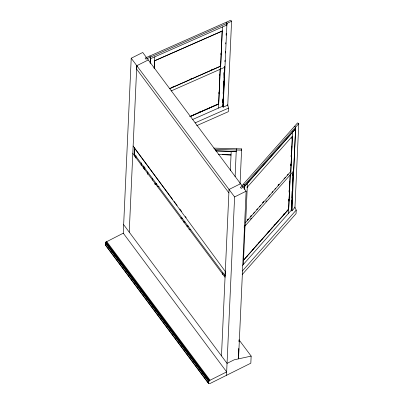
<?xml version="1.0" encoding="UTF-8"?>
<svg xmlns="http://www.w3.org/2000/svg" width="404" height="404" viewBox="0 0 404 404"><rect width="100%" height="100%" fill="white"/><g stroke="black" fill="none" stroke-linecap="round" stroke-linejoin="round"><path stroke-width="0.61" d="M129.23 232.128L136.784 65.695L136.784 66.953L136.784 65.695L148.308 59.959M236.345 148.773L235.108 176.654M213.716 148.106L241.622 148.93L241.592 150.162L214.948 149.374M238.542 357.601L238.512 358.863L246.127 191.198L142.738 52.485L131.219 58.221L123.26 233.462M238.567 356.338L238.734 348.773M238.658 355.707L238.809 348.768M238.961 341.829L239.006 339.936M134.461 156.257L134.512 154.373M134.623 149.97L134.689 147.455M136.709 68.837L136.784 65.695M293.031 173.361L291.875 210.949L294.96 207.464L298.763 123.629L297.556 122.892L240.34 187.618L241.552 188.355L298.763 123.629M224.614 66.902L223.154 107.161L227.77 105.121L231.578 21.286L230.856 20.2L145.157 58.06L145.879 59.146L231.578 21.286M294.471 126.376L295.683 127.114L291.875 210.949L291.446 210.055L291.809 199.99M291.88 198.101L292.127 191.183M292.289 186.774L292.451 182.371M292.698 175.452L292.769 173.563M223.528 90.481L222.907 106.136L223.154 107.161L226.962 23.326L226.24 22.24M223.629 87.976L223.877 81.719M224.028 77.962L224.25 72.326M224.427 67.943L224.472 66.69M225.422 276.2L134.36 154.202L134.416 152.823M222.937 99.49L222.801 102.631L222.978 98.909M223.205 93.208L223.341 90.072M223.609 83.79L223.715 81.275M224.008 74.366L224.089 72.483M208.706 383.664L105.318 244.95L105.313 242.966L105.717 242.178L123.276 233.189L226.659 371.902L209.524 380.497L208.701 381.679L208.706 383.664L209.863 383.598L250.828 363.201L251.152 356.106L239.118 339.966M134.153 153.747L134.436 147.46L134.628 148.404L172.619 199.379M134.36 154.202L134.653 147.601M135.845 158.03L135.956 155.636M141.173 165.302L141.284 162.787M143.405 168.488L143.516 165.973M144.243 169.301L144.359 166.786M144.728 169.675L144.839 167.16M150.187 63.175L150.384 58.762L226.881 25.033L226.962 23.326M150.217 63.201L150.495 57.105L149.773 56.02M147.713 174.477L147.824 171.983M154.171 68.327L154.429 62.665M154.227 68.412L154.515 60.782L222.245 31.032L154.57 60.863M154.262 68.458L154.788 56.818M152.495 180.169L152.581 178.235M218.478 102.682L218.549 101.111M218.892 93.566L218.948 92.309M219.291 84.764L219.367 83.153M219.71 75.593L219.766 74.336M190.016 116.655L218.675 103.99L220.16 69.276M218.493 108.085L220.246 68.73M220.523 63.362L220.579 62.105M220.922 54.56L220.978 53.303M221.321 45.758L221.377 44.501M169.594 88.734L220.65 66.241L222.16 30.896M222.432 26.937L220.518 69.14L220.276 68.781M223.205 93.915L223.382 90.021M223.604 85.183L223.786 81.204M224.013 76.164L224.185 72.387M224.922 61.787L224.998 60.186M225.321 52.969L225.392 51.449M225.73 43.96L225.791 42.713M226.129 35.229L226.21 33.441M226.553 25.881L226.609 24.624M227.664 104.671L228.492 108.136L228.331 111.686L196.697 125.659M222.786 274.669L222.872 272.781M225.023 275.836L225.23 271.195M221.478 355.899L229.038 189.461L240.557 183.724M225.553 273.296L225.634 271.559M230.331 170.574L231.204 151.313M226.503 375.311L234.603 196.935L131.219 58.221M240.062 183.926L241.622 148.93M244.39 189.062L244.501 186.542L295.551 128.79L295.683 127.114M244.44 189.082L244.632 184.865L243.425 184.128M243.339 264.479L245.066 225.144M247.445 183.214L245.526 225.422L245.122 225.174M288.264 209.368L288.325 208.105M288.653 200.879L288.724 199.288M289.052 192.077L289.138 190.188M289.466 182.911L289.537 181.386M288.592 207.949L288.537 209.206L286.466 211.55M288.905 201.03L288.991 199.147M289.304 192.228L289.39 190.345M289.708 183.426L289.794 181.542M290.198 174.679L288.628 209.262L243.471 260.353M288.496 213.393L290.254 174.715M290.673 165.524L290.739 164.009M291.072 156.722L291.143 155.186M291.486 147.627L291.542 146.369M291.885 138.809L291.94 137.547M290.925 165.68L290.986 164.423M291.324 156.878L291.385 155.621M291.728 148.076L291.814 146.187M292.127 139.274L292.213 137.385M290.764 171.397L292.365 136.188L247.203 187.274M290.688 174.331L292.602 132.123L292.198 131.881M242.602 265.312L291.446 210.055L293.203 171.372M294.769 207.07L296.223 210.09L296.061 213.635L242.188 274.579M247.288 219.973L248.152 218.993M250.192 216.685L251.056 215.711M262.63 202.616L263.484 201.652M277.977 185.259L278.816 184.31M247.581 220.084L248.409 219.15M250.48 216.807L251.308 215.867M253.384 213.524L254.626 212.12M256.697 209.772L257.525 208.838M259.595 206.494L260.423 205.555M262.913 202.742L263.741 201.808M268.711 196.182L269.953 194.773M272.028 192.43L272.857 191.496M274.927 189.153L275.755 188.213M278.24 185.401L279.068 184.466M284.042 178.841L285.285 177.432M287.355 175.089L288.183 174.154M245.602 222.488L290.819 171.432L290.415 171.185M250.51 219.079L251.339 218.145M265.837 201.737L266.665 200.803M244.056 227.083L293.637 170.993L295.607 128.82L244.501 186.542M267.978 232.017L268.806 231.078M283.31 214.675L284.138 213.736M244.203 259.358L243.375 260.297L288.683 209.297L288.279 209.05M246.692 256.545L247.521 255.611M252.904 249.515L253.732 248.576M255.803 246.233L257.05 244.829M258.706 242.956L259.535 242.016M262.019 239.203L262.847 238.264M268.236 232.174L269.064 231.234M271.135 228.891L272.377 227.487M274.033 225.614L275.276 224.205M277.351 221.862L278.179 220.922M283.563 214.832L284.391 213.893M242.349 271.034L296.223 210.09M234.603 196.935L246.127 191.198M172.826 86.9L174.548 86.138M190.436 79.118L191.587 78.608M211.236 69.932L212.953 69.17M169.539 88.648L220.559 66.11M171.215 90.92L224.937 67.19L224.695 66.827L222.907 106.136L192.693 119.483M198.945 112.236L200.091 111.731M189.925 116.519L218.589 103.858M189.981 116.605L218.645 103.944M195.132 122.872L228.492 108.136M251.152 356.106L234.214 359.802L227.048 363.368L123.659 224.659M105.989 245.066L105.318 244.95M215.494 150.849L236.249 151.52L216.135 150.924M222.245 154.54L231.037 154.949L218.473 154.52M154.838 183.84L156.727 183.896M154.838 183.936L156.722 183.992M154.838 183.992L156.722 184.047M157.232 186.638L159.12 186.698M180.962 218.079L182.219 218.115M180.962 218.17L182.219 218.266M183.31 221.937L185.194 221.993M186.638 226.023L188.522 226.078M189.006 229.245L190.89 229.3M291.042 209.807L291.446 210.055M246.854 187.062L247.258 187.31M245.253 222.276L245.657 222.518M136.633 69.104L228.881 192.875M174.124 201.399L177.134 205.434M179.765 208.969L181.648 211.489M185.411 216.539L186.163 217.549M132.8 153.52L225.048 277.285M106.631 241.476L210.019 380.189M106.136 241.784L209.524 380.497M105.717 242.178L209.1 380.886M105.424 242.592L208.812 381.3M105.313 242.966L208.701 381.679M105.237 244.673L208.621 383.386M133.138 146.051L225.311 271.488M150.147 58.403L150.419 58.812"/></g></svg>
